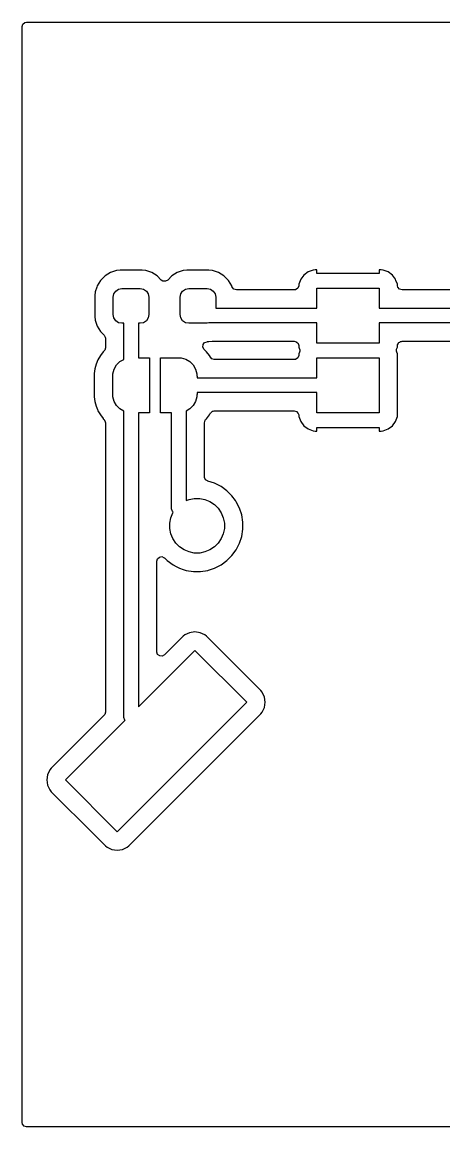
# Model space of a CAD drawing. Extents: x 130.7 to 164.2, y -115.4 to -85.3.
# Drawn here: x 130.73 to 142.24, y -115.41 to -85.25 of the extents above; entities that cross this region are included whole.
import ezdxf

# ---------------------------------------------------------------- set-up
doc = ezdxf.new("R2010")
doc.units = 0
doc.layers.add('BLACK', color=7, linetype='CONTINUOUS')

msp = doc.modelspace()

# ---------------------------------------------------------------- linework, layer by layer
at = {"layer": 'BLACK', "linetype": 'CONTINUOUS'}
for p, q in [((130.7255, -85.3745), (130.745185, -85.307461)), ((130.745185, -85.307461), (130.797989, -85.261706)), ((130.797989, -85.261706), (130.8495, -85.2505)), ((130.8495, -85.2505), (164.1255, -85.2505)), ((130.7255, -110.695601), (130.7255, -85.3745)), ((132.867163, -92.301648), (132.776595, -92.448481)), ((132.98915, -92.179661), (132.867163, -92.301648)), ((133.135983, -92.089093), (132.98915, -92.179661)), ((133.135986, -92.089092), (133.135983, -92.089093)), ((133.299749, -92.034825), (133.135986, -92.089092)), ((133.400814, -92.024501), (133.299749, -92.034825)), ((133.400832, -92.0245), (133.400814, -92.024501)), ((133.99918, -92.0245), (133.400832, -92.0245)), ((134.100253, -92.034825), (133.99918, -92.0245)), ((134.100255, -92.034826), (134.100253, -92.034825)), ((134.264018, -92.089092), (134.100255, -92.034826)), ((134.410852, -92.17966), (134.264018, -92.089092)), ((134.410853, -92.179661), (134.410852, -92.17966)), ((134.524821, -92.293629), (134.410853, -92.179661)), ((134.569168, -92.32213), (134.524821, -92.293629)), ((134.700183, -92.293629), (134.63886, -92.327114)), ((134.81415, -92.179661), (134.700183, -92.293629)), ((134.960983, -92.089093), (134.81415, -92.179661)), ((134.960986, -92.089092), (134.960983, -92.089093)), ((135.124749, -92.034825), (134.960986, -92.089092)), ((135.225814, -92.024501), (135.124749, -92.034825)), ((135.225832, -92.0245), (135.225814, -92.024501)), ((135.82418, -92.0245), (135.225832, -92.0245)), ((135.925253, -92.034825), (135.82418, -92.0245)), ((135.925255, -92.034826), (135.925253, -92.034825)), ((136.089018, -92.089092), (135.925255, -92.034826)), ((136.235852, -92.17966), (136.089018, -92.089092)), ((136.357842, -92.30165), (136.235852, -92.17966)), ((136.44841, -92.448484), (136.357842, -92.30165)), ((138.331202, -92.272671), (138.28091, -92.407513)), ((138.331206, -92.272664), (138.331202, -92.272671)), ((138.417452, -92.157455), (138.331206, -92.272664)), ((138.417455, -92.157452), (138.417452, -92.157455)), ((138.532664, -92.071206), (138.417455, -92.157452)), ((138.532671, -92.071202), (138.532664, -92.071206)), ((138.667516, -92.020908), (138.532671, -92.071202)), ((138.727123, -92.014501), (138.667516, -92.020908)), ((138.727129, -92.0145), (138.727123, -92.014501)), ((138.775, -92.0145), (138.727129, -92.0145)), ((138.775, -92.115), (138.775, -92.0145)), ((140.475, -92.115), (138.775, -92.115)), ((140.522864, -92.0145), (140.475, -92.0145)), ((140.475, -92.0145), (140.475, -92.115)), ((140.522873, -92.0145), (140.522864, -92.0145)), ((140.522881, -92.0145), (140.522873, -92.0145)), ((140.522883, -92.014501), (140.522881, -92.0145)), ((140.582483, -92.020908), (140.522883, -92.014501)), ((140.717328, -92.071202), (140.582482, -92.020908)), ((140.582482, -92.020908), (140.582483, -92.020908)), ((140.717335, -92.071206), (140.717328, -92.071202)), ((140.832544, -92.157452), (140.717335, -92.071206)), ((140.832547, -92.157455), (140.832544, -92.157452)), ((140.918793, -92.272664), (140.832547, -92.157455)), ((140.918797, -92.272671), (140.918793, -92.272664)), ((140.929604, -92.301648), (140.918797, -92.272671)), ((140.969091, -92.407517), (140.929604, -92.301648)), ((132.76217, -92.492011), (132.722328, -92.612247)), ((132.776593, -92.448486), (132.76217, -92.492011)), ((132.776595, -92.448481), (132.776593, -92.448486)), ((133.230581, -92.671613), (133.282064, -92.594562)), ((133.282064, -92.594562), (133.359115, -92.543079)), ((133.359115, -92.543079), (133.450002, -92.525)), ((133.450002, -92.525), (133.950002, -92.525)), ((133.950002, -92.525), (134.040889, -92.543079)), ((134.040889, -92.543079), (134.11794, -92.594562)), ((134.11794, -92.594562), (134.169423, -92.671613)), ((134.63886, -92.327114), (134.569168, -92.32213)), ((135.055581, -92.671613), (135.107064, -92.594562)), ((135.107064, -92.594562), (135.184115, -92.543079)), ((135.184115, -92.543079), (135.275002, -92.525)), ((135.275002, -92.525), (135.775002, -92.525)), ((135.775002, -92.525), (135.865889, -92.543079)), ((135.865889, -92.543079), (135.94294, -92.594562)), ((135.94294, -92.594562), (135.994423, -92.671613)), ((136.45459, -92.467135), (136.44841, -92.448484)), ((136.458689, -92.479505), (136.45459, -92.467135)), ((136.463601, -92.492011), (136.458689, -92.479505)), ((136.509356, -92.544815), (136.463601, -92.492011)), ((136.576395, -92.5645), (136.509356, -92.544815)), ((138.152649, -92.5645), (136.576395, -92.5645)), ((138.191809, -92.558154), (138.152649, -92.5645)), ((138.249201, -92.518306), (138.191809, -92.558154)), ((138.275937, -92.453757), (138.249201, -92.518306)), ((138.280909, -92.407517), (138.275937, -92.453757)), ((138.28091, -92.407513), (138.280909, -92.407517)), ((138.775, -93.065), (138.775, -92.515)), ((138.775, -92.515), (140.475, -92.515)), ((140.475, -92.515), (140.475, -93.065)), ((140.973494, -92.448481), (140.969091, -92.407517)), ((140.974061, -92.453752), (140.973494, -92.448481)), ((140.984557, -92.492011), (140.974061, -92.453752)), ((141.030312, -92.544815), (140.984557, -92.492011)), ((141.097351, -92.5645), (141.030312, -92.544815)), ((144.333481, -92.5645), (141.097351, -92.5645)), ((132.722327, -92.612248), (132.712002, -92.713315)), ((132.712002, -92.713315), (132.712002, -93.286669)), ((132.722328, -92.612248), (132.722327, -92.612248)), ((132.722328, -92.612247), (132.722328, -92.612248)), ((133.212502, -92.7625), (133.230581, -92.671613)), ((133.212502, -93.2375), (133.212502, -92.7625)), ((134.169423, -92.671613), (134.187502, -92.7625)), ((134.187502, -92.7625), (134.187502, -93.2375)), ((135.037502, -92.7625), (135.055581, -92.671613)), ((135.037502, -93.2375), (135.037502, -92.7625)), ((135.994423, -92.671613), (136.012502, -92.7625)), ((136.012502, -92.7625), (136.012502, -93.065)), ((136.012502, -93.065), (138.775, -93.065)), ((140.475, -93.065), (144.592158, -93.065)), ((132.712002, -93.286669), (132.712003, -93.286687)), ((132.712003, -93.286687), (132.722327, -93.387752)), ((132.722327, -93.387752), (132.776594, -93.551515)), ((133.230581, -93.328387), (133.212502, -93.2375)), ((133.282064, -93.405438), (133.230581, -93.328387)), ((133.359115, -93.456921), (133.282064, -93.405438)), ((133.450002, -93.475), (133.359115, -93.456921)), ((133.500002, -93.475), (133.450002, -93.475)), ((133.500002, -94.458058), (133.500002, -93.475)), ((133.950002, -93.475), (133.900002, -93.475)), ((133.900002, -93.475), (133.900002, -94.415)), ((134.040889, -93.456921), (133.950002, -93.475)), ((134.11794, -93.405438), (134.040889, -93.456921)), ((134.169423, -93.328387), (134.11794, -93.405438)), ((134.187502, -93.2375), (134.169423, -93.328387)), ((135.055581, -93.328387), (135.037502, -93.2375)), ((135.107064, -93.405438), (135.055581, -93.328387)), ((135.184115, -93.456921), (135.107064, -93.405438)), ((135.275002, -93.475), (135.184115, -93.456921)), ((135.775002, -93.475), (135.275002, -93.475)), ((135.825274, -93.465), (135.775002, -93.475)), ((138.775, -93.465), (135.825274, -93.465)), ((138.775, -94.015), (138.775, -93.465)), ((144.675, -93.465), (140.475, -93.465)), ((140.475, -93.465), (140.475, -94.015)), ((132.776594, -93.551515), (132.776595, -93.551518)), ((132.776595, -93.551518), (132.867163, -93.698351)), ((132.867163, -93.698351), (132.963183, -93.794371)), ((132.963183, -93.794371), (132.996668, -93.855694)), ((132.996668, -93.855694), (132.999502, -93.882052)), ((132.999502, -93.882052), (132.999502, -94.142148)), ((135.660685, -94.125857), (135.665669, -94.056165)), ((135.665669, -94.056165), (135.707541, -94.000232)), ((135.707541, -94.000232), (135.773005, -93.975815)), ((135.773005, -93.975815), (135.781851, -93.975499)), ((135.781851, -93.975499), (135.824172, -93.975499)), ((135.824172, -93.975499), (135.824178, -93.975499)), ((135.824178, -93.975499), (135.824186, -93.975498)), ((135.824186, -93.975498), (135.824189, -93.975498)), ((135.824189, -93.975498), (135.915779, -93.966142)), ((135.915779, -93.966142), (135.92838, -93.9655)), ((135.92838, -93.9655), (138.152649, -93.9655)), ((138.152649, -93.9655), (138.180739, -93.973748)), ((138.180739, -93.973748), (138.209489, -93.979295)), ((138.209489, -93.979295), (138.213874, -93.983477)), ((138.213874, -93.983477), (138.219688, -93.985185)), ((138.219688, -93.985185), (138.238857, -94.007307)), ((138.238857, -94.007307), (138.260047, -94.027519)), ((138.260047, -94.027519), (138.263201, -94.035402)), ((138.263201, -94.035402), (138.265443, -94.037989)), ((138.265443, -94.037989), (138.268073, -94.047578)), ((138.268073, -94.047578), (138.273159, -94.060287)), ((138.273159, -94.060287), (138.275071, -94.068174)), ((138.275071, -94.068174), (138.280909, -94.122483)), ((140.475, -94.015), (138.775, -94.015)), ((140.969091, -94.122483), (140.97493, -94.068166)), ((140.97493, -94.068166), (140.976841, -94.060287)), ((140.976841, -94.060287), (140.990409, -94.036776)), ((140.990409, -94.036776), (141.000799, -94.011694)), ((141.000799, -94.011694), (141.007617, -94.006959)), ((141.007617, -94.006959), (141.011766, -93.999772)), ((141.011766, -93.999772), (141.03589, -93.987329)), ((141.03589, -93.987329), (141.058191, -93.971846)), ((141.058191, -93.971846), (141.069448, -93.970021)), ((141.069448, -93.970021), (141.073863, -93.967745)), ((141.073863, -93.967745), (141.079929, -93.968323)), ((141.079929, -93.968323), (141.097351, -93.9655)), ((141.097351, -93.9655), (144.743996, -93.9655)), ((132.862122, -94.35525), (132.796305, -94.469248)), ((132.862134, -94.355232), (132.862122, -94.35525)), ((132.942457, -94.250555), (132.862134, -94.355232)), ((132.942466, -94.250545), (132.942457, -94.250555)), ((132.963183, -94.229829), (132.942466, -94.250545)), ((132.979817, -94.209187), (132.963183, -94.229829)), ((132.999502, -94.142148), (132.979817, -94.209187)), ((135.69417, -94.18718), (135.660685, -94.125857)), ((135.757541, -94.250551), (135.69417, -94.18718)), ((135.757544, -94.250555), (135.757541, -94.250551)), ((135.836732, -94.353754), (135.757544, -94.250555)), ((135.837875, -94.355243), (135.836732, -94.353754)), ((135.837879, -94.35525), (135.837875, -94.355243)), ((135.865159, -94.4025), (135.837879, -94.35525)), ((135.905507, -94.444815), (135.865159, -94.4025)), ((138.275937, -94.353757), (138.249201, -94.418306)), ((138.280909, -94.307517), (138.275937, -94.353757)), ((138.280909, -94.122483), (138.301839, -94.178601)), ((138.28091, -94.307514), (138.280909, -94.307517)), ((138.299253, -94.258331), (138.28091, -94.307511)), ((138.28091, -94.307511), (138.28091, -94.307514)), ((138.300244, -94.255576), (138.299253, -94.258331)), ((138.300605, -94.248007), (138.300244, -94.255576)), ((138.304237, -94.241358), (138.300605, -94.248007)), ((138.301839, -94.178601), (138.303581, -94.185786)), ((138.303581, -94.185786), (138.302251, -94.213593)), ((138.302251, -94.213593), (138.304237, -94.241358)), ((140.943069, -94.220922), (140.946497, -94.198926)), ((140.949373, -94.239125), (140.943069, -94.220922)), ((140.945762, -94.188643), (140.946418, -94.185787)), ((140.946497, -94.198926), (140.945762, -94.188643)), ((140.946418, -94.185787), (140.948159, -94.178601)), ((140.948159, -94.178601), (140.969091, -94.122483)), ((140.950747, -94.258334), (140.949373, -94.239125)), ((140.969091, -94.307517), (140.950747, -94.258334)), ((140.975499, -94.367128), (140.969091, -94.307517)), ((140.9755, -95.962873), (140.975499, -94.367128)), ((132.745802, -94.59117), (132.711726, -94.718341)), ((132.796304, -94.469249), (132.745802, -94.59117)), ((132.796305, -94.469248), (132.796304, -94.469249)), ((133.238062, -94.723658), (133.303325, -94.610619)), ((133.303325, -94.610619), (133.395621, -94.518323)), ((133.395621, -94.518323), (133.500002, -94.458058)), ((133.900002, -94.415), (134.200002, -94.415)), ((134.200002, -94.415), (134.200002, -95.915)), ((134.5, -95.915), (134.5, -94.415)), ((134.5, -94.415), (135, -94.415)), ((135, -94.415), (135, -94.419278)), ((135, -94.419278), (135.065263, -94.419278)), ((135.065263, -94.419278), (135.191342, -94.45306)), ((135.191342, -94.45306), (135.304381, -94.518323)), ((135.304381, -94.518323), (135.396677, -94.610619)), ((135.396677, -94.610619), (135.46194, -94.723658)), ((135.972546, -94.4645), (135.905507, -94.444815)), ((138.152649, -94.4645), (135.972546, -94.4645)), ((138.191809, -94.458154), (138.152649, -94.4645)), ((138.249201, -94.418306), (138.191809, -94.458154)), ((138.775, -94.965), (138.775, -94.415)), ((138.775, -94.415), (140.475, -94.415)), ((140.475, -94.415), (140.475, -95.915)), ((132.711726, -94.718341), (132.694502, -94.849166)), ((132.694502, -94.849166), (132.694502, -95.480833)), ((133.200002, -95.415), (133.200002, -94.915)), ((133.200002, -94.915), (133.20428, -94.915)), ((133.20428, -94.849737), (133.238062, -94.723658)), ((133.20428, -94.915), (133.20428, -94.849737)), ((135.46194, -94.723658), (135.495722, -94.849737)), ((135.495722, -94.849737), (135.495722, -94.915)), ((135.495722, -94.915), (135.5, -94.915)), ((135.5, -94.915), (135.5, -94.965)), ((135.5, -94.965), (138.775, -94.965)), ((132.694502, -95.480833), (132.711726, -95.611658)), ((132.711726, -95.611658), (132.711727, -95.611662)), ((132.711727, -95.611662), (132.745802, -95.738829)), ((133.20428, -95.415), (133.200002, -95.415)), ((133.20428, -95.480263), (133.20428, -95.415)), ((133.238062, -95.606342), (133.20428, -95.480263)), ((133.303325, -95.719381), (133.238062, -95.606342)), ((135.46194, -95.606342), (135.396677, -95.719381)), ((135.495722, -95.480263), (135.46194, -95.606342)), ((135.5, -95.415), (135.495722, -95.415)), ((135.495722, -95.415), (135.495722, -95.480263)), ((138.775, -95.365), (135.5, -95.365)), ((135.5, -95.365), (135.5, -95.415)), ((138.775, -95.915), (138.775, -95.365)), ((132.745802, -95.738829), (132.781288, -95.8245)), ((132.781288, -95.8245), (132.796304, -95.86075)), ((132.796304, -95.86075), (132.796305, -95.860751)), ((132.796305, -95.860751), (132.862122, -95.974749)), ((133.395621, -95.811677), (133.303325, -95.719381)), ((133.500002, -95.871941), (133.395621, -95.811677)), ((133.500002, -104.200002), (133.500002, -95.871941)), ((134.200002, -95.915), (133.900002, -95.915)), ((133.900002, -95.915), (133.900002, -103.947812)), ((134.8, -95.915), (134.5, -95.915)), ((134.8, -98.5), (134.8, -95.915)), ((135.304381, -95.811677), (135.2, -95.871941)), ((135.2, -95.871941), (135.2, -98.316378)), ((135.396677, -95.719381), (135.304381, -95.811677)), ((135.837875, -95.974757), (135.868808, -95.921178)), ((135.868808, -95.921178), (135.873174, -95.91533)), ((135.873174, -95.91533), (135.895509, -95.89856)), ((135.895509, -95.89856), (135.915726, -95.879284)), ((135.915726, -95.879284), (135.923789, -95.877327)), ((135.923789, -95.877327), (135.929048, -95.87338)), ((135.929048, -95.87338), (135.944799, -95.872231)), ((135.944799, -95.872231), (135.972546, -95.8655)), ((135.972546, -95.8655), (138.152649, -95.8655)), ((138.152649, -95.8655), (138.219688, -95.885185)), ((138.219688, -95.885185), (138.265443, -95.937989)), ((140.475, -95.915), (138.775, -95.915)), ((132.862122, -95.974749), (132.862134, -95.974767)), ((132.862134, -95.974767), (132.936488, -96.071665)), ((132.936488, -96.071665), (132.942461, -96.079449)), ((132.942461, -96.079449), (132.942466, -96.079454)), ((132.942466, -96.079454), (132.963183, -96.100171)), ((132.963183, -96.100171), (132.996668, -96.161494)), ((132.996668, -96.161494), (132.999502, -96.187852)), ((132.999502, -96.187852), (132.999502, -104.089137)), ((135.7005, -96.187852), (135.720185, -96.120813)), ((135.7005, -97.660372), (135.7005, -96.187852)), ((135.720185, -96.120813), (135.725128, -96.113682)), ((135.725128, -96.113682), (135.730484, -96.106505)), ((135.730484, -96.106505), (135.757541, -96.079449)), ((135.757541, -96.079449), (135.837875, -95.974757)), ((138.265443, -95.937989), (138.275939, -95.976248)), ((138.275939, -95.976248), (138.280908, -96.022483)), ((138.280908, -96.022483), (138.331202, -96.157328)), ((138.331202, -96.157328), (138.331206, -96.157335)), ((138.331206, -96.157335), (138.417452, -96.272544)), ((140.832546, -96.272546), (140.918796, -96.157331)), ((140.918796, -96.157331), (140.969091, -96.022483)), ((140.969091, -96.022483), (140.9755, -95.962873)), ((138.417452, -96.272544), (138.417455, -96.272547)), ((138.417455, -96.272547), (138.532664, -96.358793)), ((138.532664, -96.358793), (138.532671, -96.358797)), ((138.532671, -96.358797), (138.667517, -96.409091)), ((138.667517, -96.409091), (138.667516, -96.409091)), ((138.667516, -96.409091), (138.674444, -96.409835)), ((138.674444, -96.409835), (138.727127, -96.4155)), ((138.727127, -96.4155), (138.775, -96.415499)), ((138.775, -96.415499), (138.775, -96.315)), ((138.775, -96.315), (140.475, -96.315)), ((140.475, -96.315), (140.475, -96.415499)), ((140.475, -96.415499), (140.522872, -96.415499)), ((140.522872, -96.415499), (140.582483, -96.409091)), ((140.582483, -96.409091), (140.717331, -96.358796)), ((140.717331, -96.358796), (140.832546, -96.272546)), ((135.702795, -97.684117), (135.7005, -97.660372)), ((135.734953, -97.746147), (135.702795, -97.684117)), ((135.788757, -97.777047), (135.734953, -97.746147)), ((135.788193, -97.778786), (135.788757, -97.777047)), ((135.792823, -97.78029), (135.788193, -97.778786)), ((135.792826, -97.780291), (135.792823, -97.78029)), ((135.980025, -97.841116), (135.792826, -97.780291)), ((136.155405, -97.930476), (135.980025, -97.841116)), ((136.314646, -98.046172), (136.155405, -97.930476)), ((135.2, -98.316378), (135.282286, -98.282295)), ((135.282286, -98.282295), (135.426487, -98.253611)), ((135.426487, -98.253611), (135.573513, -98.253611)), ((135.573513, -98.253611), (135.717714, -98.282295)), ((135.717714, -98.282295), (135.853548, -98.338559)), ((136.453828, -98.185354), (136.314646, -98.046172)), ((136.548384, -98.315499), (136.453828, -98.185354)), ((136.569523, -98.344594), (136.548384, -98.315499)), ((134.803843, -98.539018), (134.8, -98.5)), ((134.833706, -98.611114), (134.803843, -98.539018)), ((134.849396, -98.630232), (134.833706, -98.611114)), ((134.838559, -98.646452), (134.849396, -98.630232)), ((135.853548, -98.338559), (135.975795, -98.420242)), ((135.975795, -98.420242), (136.079758, -98.524205)), ((136.079758, -98.524205), (136.161441, -98.646452)), ((136.658882, -98.51997), (136.569523, -98.344594)), ((136.719709, -98.707173), (136.658882, -98.51997)), ((134.753611, -98.926487), (134.782295, -98.782286)), ((134.753611, -99.073513), (134.753611, -98.926487)), ((134.782295, -98.782286), (134.838559, -98.646452)), ((136.161441, -98.646452), (136.217705, -98.782286)), ((136.217705, -98.782286), (136.246389, -98.926487)), ((136.246389, -98.926487), (136.246389, -99.073513)), ((136.7505, -98.901577), (136.719709, -98.707173)), ((136.7505, -99.098422), (136.7505, -98.901577)), ((134.782295, -99.217714), (134.753611, -99.073513)), ((134.838559, -99.353548), (134.782295, -99.217714)), ((136.217705, -99.217714), (136.161441, -99.353548)), ((136.246389, -99.073513), (136.217705, -99.217714)), ((136.719709, -99.292826), (136.7505, -99.098422)), ((134.920242, -99.475795), (134.838559, -99.353548)), ((135.024205, -99.579758), (134.920242, -99.475795)), ((136.079758, -99.475795), (135.975795, -99.579758)), ((136.161441, -99.353548), (136.079758, -99.475795)), ((136.569524, -99.655405), (136.658884, -99.480025)), ((136.658884, -99.480025), (136.719709, -99.292826)), ((135.146452, -99.661441), (135.024205, -99.579758)), ((135.282286, -99.717705), (135.146452, -99.661441)), ((135.426487, -99.746389), (135.282286, -99.717705)), ((135.573513, -99.746389), (135.426487, -99.746389)), ((135.717714, -99.717705), (135.573513, -99.746389)), ((135.853548, -99.661441), (135.717714, -99.717705)), ((135.975795, -99.579758), (135.853548, -99.661441)), ((136.314646, -99.953828), (136.453828, -99.814646)), ((136.453828, -99.814646), (136.569524, -99.655405)), ((134.400502, -99.968338), (134.420187, -99.901299)), ((134.400502, -102.440137), (134.400502, -99.968338)), ((134.420187, -99.901299), (134.472991, -99.855544)), ((134.472991, -99.855544), (134.542149, -99.8456)), ((134.542149, -99.8456), (134.605705, -99.874625)), ((134.605705, -99.874625), (134.612183, -99.880657)), ((134.612183, -99.880657), (134.685354, -99.953828)), ((134.685354, -99.953828), (134.844595, -100.069524)), ((134.844595, -100.069524), (134.927455, -100.111743)), ((134.927455, -100.111743), (135.01997, -100.158882)), ((135.980025, -100.158884), (136.155405, -100.069524)), ((136.155405, -100.069524), (136.314646, -99.953828)), ((135.01997, -100.158882), (135.019972, -100.158882)), ((135.019972, -100.158882), (135.019975, -100.158884)), ((135.019975, -100.158884), (135.120317, -100.191487)), ((135.120317, -100.191487), (135.207173, -100.219709)), ((135.207173, -100.219709), (135.401578, -100.2505)), ((135.401578, -100.2505), (135.401583, -100.2505)), ((135.401583, -100.2505), (135.598422, -100.2505)), ((135.598422, -100.2505), (135.792826, -100.219709)), ((135.792826, -100.219709), (135.812917, -100.213181)), ((135.812917, -100.213181), (135.980025, -100.158884)), ((135.299214, -101.920975), (135.168303, -101.980761)), ((135.299218, -101.920974), (135.299214, -101.920975)), ((135.441674, -101.900494), (135.299218, -101.920974)), ((135.584129, -101.920974), (135.441674, -101.900494)), ((135.584133, -101.920975), (135.584129, -101.920974)), ((135.715043, -101.98076), (135.584133, -101.920975)), ((135.121616, -102.018384), (134.612183, -102.527818)), ((135.121623, -102.018378), (135.121616, -102.018384)), ((135.168298, -101.980764), (135.121623, -102.018378)), ((135.168303, -101.980761), (135.168298, -101.980764)), ((135.715045, -101.980762), (135.715043, -101.98076)), ((135.715047, -101.980763), (135.715045, -101.980762)), ((135.76173, -102.018383), (135.715047, -101.980763)), ((135.761737, -102.01839), (135.76173, -102.018383)), ((137.243637, -103.500288), (135.761737, -102.01839)), ((133.900002, -103.947812), (135.441674, -102.40614)), ((134.400818, -102.448983), (134.400502, -102.440137)), ((134.425235, -102.514447), (134.400818, -102.448983)), ((134.481168, -102.556319), (134.425235, -102.514447)), ((134.55086, -102.561303), (134.481168, -102.556319)), ((134.612183, -102.527818), (134.55086, -102.561303)), ((135.441674, -102.40614), (136.855888, -103.820354)), ((137.243641, -103.500293), (137.243637, -103.500288)), ((137.243646, -103.500298), (137.243641, -103.500293)), ((137.281265, -103.546981), (137.243646, -103.500298)), ((137.341053, -103.677897), (137.281265, -103.546981)), ((137.361534, -103.820354), (137.341053, -103.677897)), ((136.855888, -103.820354), (133.320354, -107.355888)), ((137.281265, -104.093727), (137.341053, -103.962811)), ((137.341053, -103.962811), (137.361534, -103.820354)), ((132.963183, -104.176818), (131.518386, -105.621615)), ((131.90614, -105.941674), (133.535055, -104.312758)), ((132.979817, -104.156176), (132.963183, -104.176818)), ((132.999502, -104.089137), (132.979817, -104.156176)), ((133.503845, -104.23902), (133.500002, -104.200002)), ((133.533708, -104.311116), (133.503845, -104.23902)), ((133.535055, -104.312758), (133.533708, -104.311116)), ((133.640409, -107.743646), (137.243645, -104.140409)), ((137.243645, -104.140409), (137.281265, -104.093727)), ((131.420974, -105.799218), (131.400494, -105.941674)), ((131.420975, -105.799214), (131.420974, -105.799218)), ((131.480762, -105.6683), (131.420975, -105.799214)), ((131.518377, -105.621625), (131.480762, -105.6683)), ((131.518386, -105.621615), (131.518377, -105.621625)), ((131.400494, -105.941674), (131.420974, -106.084129)), ((131.420974, -106.084129), (131.420975, -106.084133)), ((131.420975, -106.084133), (131.480761, -106.215044)), ((133.320354, -107.355888), (131.90614, -105.941674)), ((131.480761, -106.215044), (131.480762, -106.215045)), ((131.480762, -106.215045), (131.480763, -106.215047)), ((131.480763, -106.215047), (131.518382, -106.26173)), ((131.518382, -106.26173), (131.518385, -106.261733)), ((131.518385, -106.261733), (131.51839, -106.261739)), ((131.51839, -106.261739), (132.707848, -107.451195)), ((132.707848, -107.451195), (133.000298, -107.743645)), ((133.000298, -107.743645), (133.046981, -107.781265)), ((133.046981, -107.781265), (133.046982, -107.781265)), ((133.046982, -107.781265), (133.046984, -107.781267)), ((133.046984, -107.781267), (133.177894, -107.841052)), ((133.177894, -107.841052), (133.177895, -107.841052)), ((133.177895, -107.841052), (133.177897, -107.841053)), ((133.177897, -107.841053), (133.320354, -107.861534)), ((133.320354, -107.861534), (133.462811, -107.841053)), ((133.462811, -107.841053), (133.593727, -107.781265)), ((133.593727, -107.781265), (133.640409, -107.743646)), ((130.7255, -110.791695), (130.7255, -110.695601)), ((130.7255, -111.050675), (130.7255, -110.791695)), ((130.7255, -113.089288), (130.7255, -111.050675)), ((130.7255, -114.889288), (130.7255, -113.089288)), ((130.7255, -115.2905), (130.7255, -114.889288)), ((130.736706, -115.342011), (130.7255, -115.2905)), ((130.782461, -115.394815), (130.736706, -115.342011)), ((130.8495, -115.4145), (130.782461, -115.394815)), ((164.1255, -115.4145), (130.8495, -115.4145))]:
    msp.add_line(p, q, dxfattribs=at)

doc.saveas('drawing.dxf')
